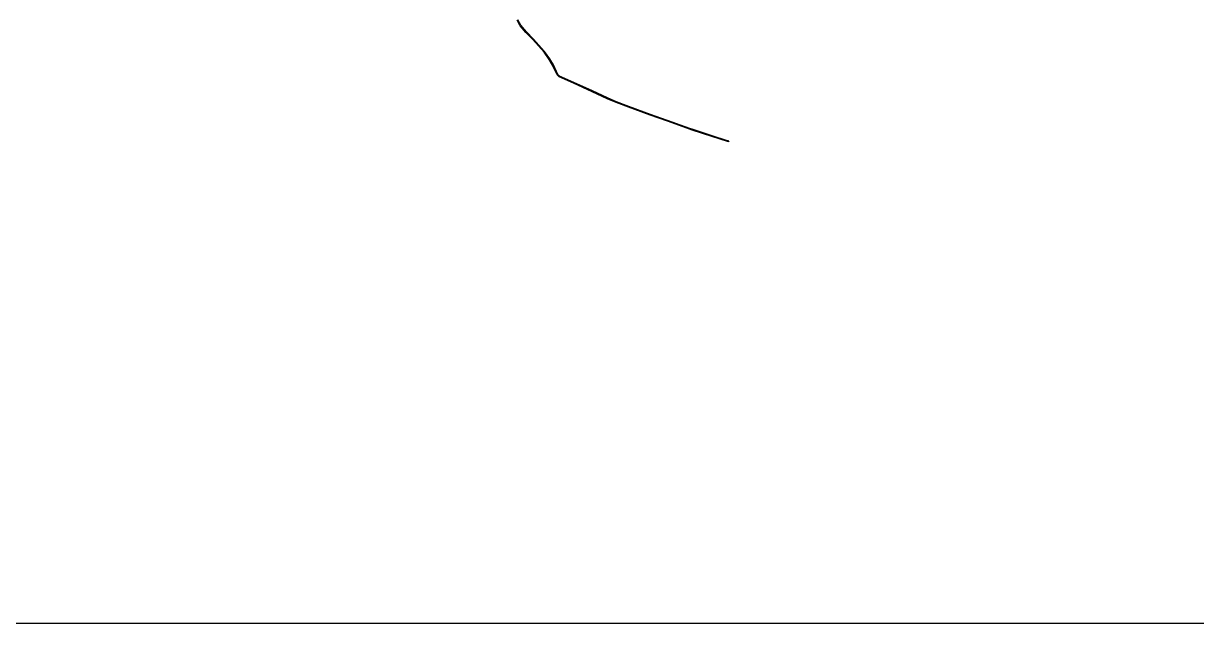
# Model space of a CAD drawing. Extents: x 714896 to 749292, y 8417558 to 8447149.
# Drawn here: x 723401 to 732365, y 8417558 to 8422141 of the extents above; entities that cross this region are included whole.
import ezdxf

# ---------------------------------------------------------------- set-up
doc = ezdxf.new("R2010")
doc.units = 0
doc.header["$MEASUREMENT"] = 0
doc.layers.get('0').update_dxf_attribs({"linetype": 'CONTINUOUS'})
doc.layers.add('QUADRA', color=6, linetype='CONTINUOUS')

msp = doc.modelspace()

# ---------------------------------------------------------------- linework, layer by layer
msp.add_lwpolyline([(714896.5, 8447149), (749291.6, 8447149), (749291.6, 8417557.8), (714896.5, 8417557.8)], close=True)
at = {"layer": 'QUADRA'}
for points in [[(728794.3, 8421238), (728794.3, 8421238), (728790.2, 8421238.5), (728779.9, 8421239.8), (728661.9, 8421276.6), (728510, 8421327.1), (728490.9, 8421333.4), (728321.5, 8421394.6), (728190.5, 8421441.5), (728023.7, 8421501.4), (727930.4, 8421537.1), (727860.8, 8421566.5), (727745.7, 8421620), (727603.6, 8421684.5), (727493.7, 8421734.3), (727485.8, 8421740.4), (727480.3, 8421749.1), (727444.8, 8421823), (727417.5, 8421866.5), (727378.8, 8421922.5), (727356.3, 8421947.6), (727293, 8422018), (727240.8, 8422072.9), (727195.5, 8422123.8), (727172.9, 8422165.1)], [(728789.3, 8421244.6), (728781.2, 8421245.7), (728663.7, 8421282.3), (728511.9, 8421332.8), (728492.9, 8421339.1), (728323.5, 8421400.2), (728192.5, 8421447.1), (728025.8, 8421507), (727932.6, 8421542.7), (727863.2, 8421572), (727748.2, 8421625.4), (727606.1, 8421690), (727496.8, 8421739.5), (727490.3, 8421744.5), (727485.6, 8421752), (727450.1, 8421825.9), (727422.6, 8421869.8), (727383.5, 8421926.2), (727360.8, 8421951.6), (727297.4, 8422022.1), (727245.2, 8422076.9), (727200.5, 8422127.3), (727178.1, 8422168)]]:
    msp.add_lwpolyline(points, dxfattribs=at)

doc.saveas('drawing.dxf')
